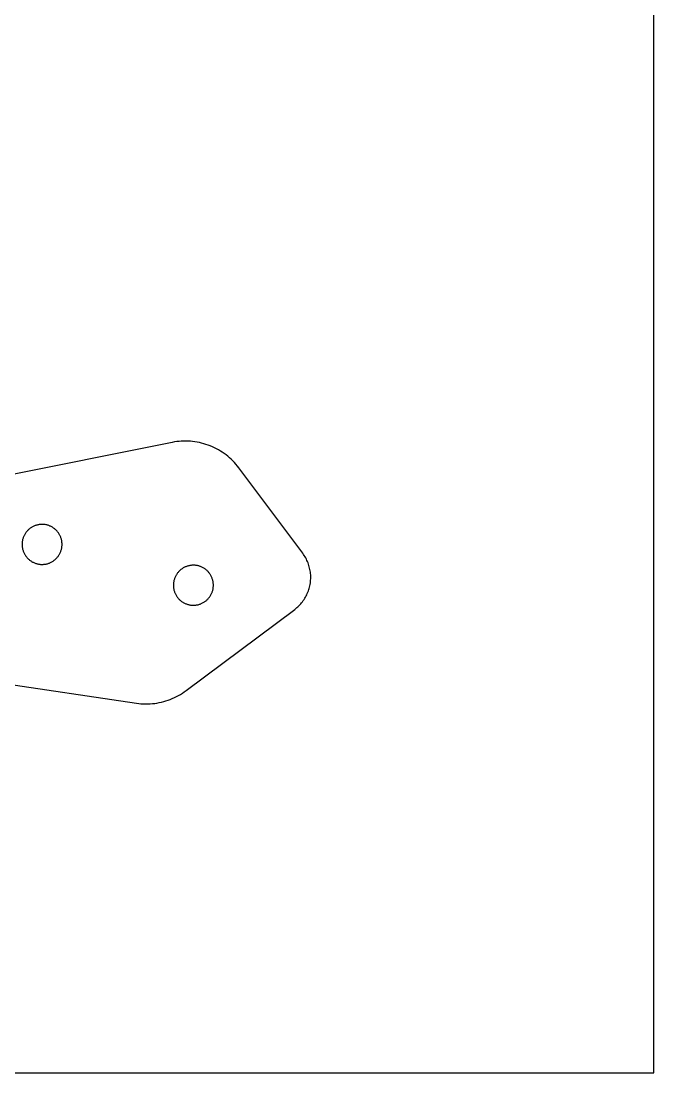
# Model space of a CAD drawing. Header units: millimetres. Extents: x 1015 to 1415, y -25 to 475.
# Drawn here: x 1368 to 1415.4, y -25.2 to 53.7 of the extents above; entities that cross this region are included whole.
import ezdxf

# ---------------------------------------------------------------- set-up
doc = ezdxf.new("R2010")
doc.units = ezdxf.units.MM
doc.header["$MEASUREMENT"] = 0
doc.layers.add('corte', color=1, linetype='Continuous', true_color=0xff0000)
doc.layers.add('Default', color=18, linetype='Continuous', true_color=0x000000)

msp = doc.modelspace()

# ---------------------------------------------------------------- linework, layer by layer
at = {"layer": 'corte', "linetype": 'Continuous', "lineweight": 25}
for p, q in [((1379.471, 22.106), (1379.303, 22.075)), ((1379.639, 22.131), (1379.471, 22.106)), ((1379.809, 22.151), (1379.639, 22.131)), ((1379.979, 22.164), (1379.809, 22.151)), ((1380.15, 22.172), (1379.979, 22.164)), ((1380.321, 22.174), (1380.15, 22.172)), ((1380.491, 22.17), (1380.321, 22.174)), ((1380.662, 22.16), (1380.491, 22.17)), ((1380.832, 22.144), (1380.662, 22.16)), ((1381.001, 22.123), (1380.832, 22.144)), ((1381.17, 22.095), (1381.001, 22.123)), ((1381.337, 22.063), (1381.17, 22.095)), ((1379.303, 22.075), (1351.863, 16.555)), ((1381.503, 22.024), (1381.337, 22.063)), ((1381.668, 21.98), (1381.503, 22.024)), ((1381.831, 21.93), (1381.668, 21.98)), ((1381.993, 21.874), (1381.831, 21.93)), ((1382.152, 21.813), (1381.993, 21.874)), ((1382.31, 21.747), (1382.152, 21.813)), ((1382.465, 21.675), (1382.31, 21.747)), ((1382.617, 21.598), (1382.465, 21.675)), ((1382.767, 21.516), (1382.617, 21.598)), ((1382.914, 21.429), (1382.767, 21.516)), ((1383.057, 21.337), (1382.914, 21.429)), ((1383.198, 21.24), (1383.057, 21.337)), ((1383.335, 21.139), (1383.198, 21.24)), ((1383.469, 21.032), (1383.335, 21.139)), ((1383.598, 20.921), (1383.469, 21.032)), ((1383.725, 20.806), (1383.598, 20.921)), ((1383.847, 20.687), (1383.725, 20.806)), ((1383.964, 20.563), (1383.847, 20.687)), ((1384.078, 20.436), (1383.964, 20.563)), ((1384.187, 20.305), (1384.078, 20.436)), ((1384.292, 20.17), (1384.187, 20.305)), ((1389.089, 13.76), (1384.292, 20.17)), ((1368.873, 15.773), (1368.827, 15.749)), ((1368.92, 15.795), (1368.873, 15.773)), ((1368.968, 15.816), (1368.92, 15.795)), ((1369.017, 15.835), (1368.968, 15.816)), ((1369.066, 15.852), (1369.017, 15.835)), ((1369.116, 15.868), (1369.066, 15.852)), ((1369.166, 15.882), (1369.116, 15.868)), ((1369.216, 15.894), (1369.166, 15.882)), ((1369.267, 15.904), (1369.216, 15.894)), ((1369.319, 15.913), (1369.267, 15.904)), ((1369.37, 15.92), (1369.319, 15.913)), ((1369.422, 15.925), (1369.37, 15.92)), ((1369.474, 15.928), (1369.422, 15.925)), ((1369.526, 15.929), (1369.474, 15.928)), ((1369.578, 15.929), (1369.526, 15.929)), ((1369.63, 15.927), (1369.578, 15.929)), ((1369.682, 15.923), (1369.63, 15.927)), ((1369.734, 15.917), (1369.682, 15.923)), ((1369.785, 15.909), (1369.734, 15.917)), ((1369.837, 15.9), (1369.785, 15.909)), ((1369.888, 15.888), (1369.837, 15.9)), ((1369.938, 15.875), (1369.888, 15.888)), ((1369.988, 15.861), (1369.938, 15.875)), ((1370.037, 15.844), (1369.988, 15.861)), ((1370.086, 15.826), (1370.037, 15.844)), ((1370.134, 15.806), (1370.086, 15.826)), ((1370.182, 15.785), (1370.134, 15.806)), ((1370.228, 15.762), (1370.182, 15.785)), ((1368.148, 14.988), (1368.129, 14.939)), ((1368.168, 15.036), (1368.148, 14.988)), ((1368.19, 15.083), (1368.168, 15.036)), ((1368.213, 15.129), (1368.19, 15.083)), ((1368.238, 15.175), (1368.213, 15.129)), ((1368.265, 15.22), (1368.238, 15.175)), ((1368.293, 15.264), (1368.265, 15.22)), ((1368.323, 15.306), (1368.293, 15.264)), ((1368.354, 15.348), (1368.323, 15.306)), ((1368.387, 15.389), (1368.354, 15.348)), ((1368.421, 15.428), (1368.387, 15.389)), ((1368.456, 15.466), (1368.421, 15.428)), ((1368.493, 15.503), (1368.456, 15.466)), ((1368.531, 15.539), (1368.493, 15.503)), ((1368.57, 15.573), (1368.531, 15.539)), ((1368.61, 15.606), (1368.57, 15.573)), ((1368.651, 15.638), (1368.61, 15.606)), ((1368.694, 15.668), (1368.651, 15.638)), ((1368.737, 15.697), (1368.694, 15.668)), ((1368.782, 15.724), (1368.737, 15.697)), ((1368.827, 15.749), (1368.782, 15.724)), ((1370.274, 15.737), (1370.228, 15.762)), ((1370.319, 15.711), (1370.274, 15.737)), ((1370.363, 15.683), (1370.319, 15.711)), ((1370.406, 15.654), (1370.363, 15.683)), ((1370.448, 15.623), (1370.406, 15.654)), ((1370.489, 15.591), (1370.448, 15.623)), ((1370.529, 15.557), (1370.489, 15.591)), ((1370.567, 15.522), (1370.529, 15.557)), ((1370.605, 15.486), (1370.567, 15.522)), ((1370.641, 15.448), (1370.605, 15.486)), ((1370.675, 15.409), (1370.641, 15.448)), ((1370.709, 15.369), (1370.675, 15.409)), ((1370.741, 15.328), (1370.709, 15.369)), ((1370.771, 15.286), (1370.741, 15.328)), ((1370.8, 15.243), (1370.771, 15.286)), ((1370.828, 15.198), (1370.8, 15.243)), ((1370.853, 15.153), (1370.828, 15.198)), ((1370.878, 15.107), (1370.853, 15.153)), ((1370.901, 15.06), (1370.878, 15.107)), ((1370.922, 15.013), (1370.901, 15.06)), ((1370.941, 14.964), (1370.922, 15.013)), ((1368.041, 14.481), (1368.04, 14.429)), ((1368.04, 14.429), (1368.041, 14.377)), ((1368.043, 14.533), (1368.041, 14.481)), ((1368.041, 14.377), (1368.043, 14.325)), ((1368.048, 14.585), (1368.043, 14.533)), ((1368.043, 14.325), (1368.048, 14.273)), ((1368.054, 14.636), (1368.048, 14.585)), ((1368.048, 14.273), (1368.054, 14.221)), ((1368.062, 14.688), (1368.054, 14.636)), ((1368.054, 14.221), (1368.062, 14.17)), ((1368.072, 14.739), (1368.062, 14.688)), ((1368.084, 14.79), (1368.072, 14.739)), ((1368.097, 14.84), (1368.084, 14.79)), ((1368.112, 14.89), (1368.097, 14.84)), ((1368.129, 14.939), (1368.112, 14.89)), ((1370.959, 14.916), (1370.941, 14.964)), ((1370.975, 14.866), (1370.959, 14.916)), ((1370.989, 14.816), (1370.975, 14.866)), ((1371.002, 14.765), (1370.989, 14.816)), ((1371.012, 14.714), (1371.002, 14.765)), ((1371.021, 14.663), (1371.012, 14.714)), ((1371.013, 14.145), (1371.022, 14.196)), ((1371.029, 14.612), (1371.021, 14.663)), ((1371.022, 14.196), (1371.029, 14.248)), ((1371.034, 14.56), (1371.029, 14.612)), ((1371.029, 14.248), (1371.034, 14.3)), ((1371.038, 14.508), (1371.034, 14.56)), ((1371.034, 14.3), (1371.038, 14.352)), ((1371.04, 14.456), (1371.038, 14.508)), ((1371.038, 14.352), (1371.04, 14.404)), ((1371.04, 14.404), (1371.04, 14.456)), ((1368.062, 14.17), (1368.072, 14.119)), ((1368.072, 14.119), (1368.084, 14.068)), ((1368.084, 14.068), (1368.097, 14.018)), ((1368.097, 14.018), (1368.113, 13.968)), ((1368.113, 13.968), (1368.129, 13.919)), ((1368.129, 13.919), (1368.148, 13.87)), ((1368.148, 13.87), (1368.168, 13.822)), ((1368.168, 13.822), (1368.19, 13.775)), ((1368.19, 13.775), (1368.214, 13.728)), ((1368.214, 13.728), (1368.239, 13.683)), ((1368.239, 13.683), (1368.265, 13.638)), ((1368.265, 13.638), (1368.294, 13.594)), ((1368.294, 13.594), (1368.323, 13.551)), ((1368.323, 13.551), (1368.355, 13.51)), ((1368.355, 13.51), (1368.387, 13.469)), ((1368.387, 13.469), (1368.421, 13.43)), ((1368.421, 13.43), (1368.457, 13.392)), ((1370.605, 13.374), (1370.641, 13.411)), ((1370.641, 13.411), (1370.676, 13.45)), ((1370.676, 13.45), (1370.709, 13.49)), ((1370.709, 13.49), (1370.741, 13.531)), ((1370.741, 13.531), (1370.772, 13.573)), ((1370.772, 13.573), (1370.801, 13.617)), ((1370.801, 13.617), (1370.828, 13.661)), ((1370.828, 13.661), (1370.854, 13.706)), ((1370.854, 13.706), (1370.878, 13.752)), ((1370.878, 13.752), (1370.901, 13.799)), ((1370.901, 13.799), (1370.922, 13.847)), ((1370.922, 13.847), (1370.941, 13.895)), ((1370.941, 13.895), (1370.959, 13.944)), ((1370.959, 13.944), (1370.975, 13.994)), ((1370.975, 13.994), (1370.989, 14.044)), ((1370.989, 14.044), (1371.002, 14.094)), ((1371.002, 14.094), (1371.013, 14.145)), ((1389.149, 13.677), (1389.089, 13.76)), ((1389.206, 13.592), (1389.149, 13.677)), ((1389.26, 13.505), (1389.206, 13.592)), ((1389.312, 13.417), (1389.26, 13.505)), ((1389.36, 13.326), (1389.312, 13.417)), ((1368.457, 13.392), (1368.493, 13.355)), ((1368.493, 13.355), (1368.531, 13.319)), ((1368.531, 13.319), (1368.57, 13.285)), ((1368.57, 13.285), (1368.611, 13.252)), ((1368.611, 13.252), (1368.652, 13.22)), ((1368.652, 13.22), (1368.695, 13.19)), ((1368.695, 13.19), (1368.738, 13.161)), ((1368.738, 13.161), (1368.783, 13.134)), ((1368.783, 13.134), (1368.828, 13.109)), ((1368.828, 13.109), (1368.874, 13.085)), ((1368.874, 13.085), (1368.921, 13.063)), ((1368.921, 13.063), (1368.969, 13.042)), ((1368.969, 13.042), (1369.018, 13.023)), ((1369.018, 13.023), (1369.067, 13.006)), ((1369.067, 13.006), (1369.116, 12.99)), ((1369.116, 12.99), (1369.167, 12.976)), ((1369.167, 12.976), (1369.217, 12.964)), ((1369.217, 12.964), (1369.268, 12.954)), ((1369.268, 12.954), (1369.32, 12.946)), ((1369.32, 12.946), (1369.371, 12.939)), ((1369.371, 12.939), (1369.423, 12.934)), ((1369.423, 12.934), (1369.475, 12.931)), ((1369.475, 12.931), (1369.527, 12.929)), ((1369.527, 12.929), (1369.579, 12.93)), ((1369.579, 12.93), (1369.631, 12.932)), ((1369.631, 12.932), (1369.683, 12.936)), ((1369.683, 12.936), (1369.735, 12.942)), ((1369.735, 12.942), (1369.786, 12.95)), ((1369.786, 12.95), (1369.838, 12.959)), ((1369.838, 12.959), (1369.888, 12.97)), ((1369.888, 12.97), (1369.939, 12.983)), ((1369.939, 12.983), (1369.989, 12.998)), ((1369.989, 12.998), (1370.038, 13.015)), ((1370.038, 13.015), (1370.087, 13.033)), ((1370.087, 13.033), (1370.135, 13.053)), ((1370.135, 13.053), (1370.183, 13.074)), ((1370.183, 13.074), (1370.229, 13.097)), ((1370.229, 13.097), (1370.275, 13.122)), ((1370.275, 13.122), (1370.32, 13.148)), ((1370.32, 13.148), (1370.364, 13.176)), ((1370.364, 13.176), (1370.407, 13.205)), ((1370.407, 13.205), (1370.449, 13.236)), ((1370.449, 13.236), (1370.49, 13.269)), ((1370.49, 13.269), (1370.53, 13.302)), ((1370.53, 13.302), (1370.568, 13.337)), ((1370.568, 13.337), (1370.605, 13.374)), ((1380.084, 12.636), (1380.041, 12.607)), ((1380.129, 12.663), (1380.084, 12.636)), ((1380.174, 12.688), (1380.129, 12.663)), ((1380.22, 12.712), (1380.174, 12.688)), ((1380.268, 12.735), (1380.22, 12.712)), ((1380.315, 12.755), (1380.268, 12.735)), ((1380.364, 12.774), (1380.315, 12.755)), ((1380.413, 12.791), (1380.364, 12.774)), ((1380.463, 12.807), (1380.413, 12.791)), ((1380.513, 12.821), (1380.463, 12.807)), ((1380.563, 12.833), (1380.513, 12.821)), ((1380.614, 12.843), (1380.563, 12.833)), ((1380.666, 12.852), (1380.614, 12.843)), ((1380.717, 12.859), (1380.666, 12.852)), ((1380.769, 12.864), (1380.717, 12.859)), ((1380.821, 12.867), (1380.769, 12.864)), ((1380.873, 12.868), (1380.821, 12.867)), ((1380.925, 12.868), (1380.873, 12.868)), ((1380.977, 12.866), (1380.925, 12.868)), ((1381.029, 12.862), (1380.977, 12.866)), ((1381.081, 12.856), (1381.029, 12.862)), ((1381.133, 12.848), (1381.081, 12.856)), ((1381.184, 12.839), (1381.133, 12.848)), ((1381.235, 12.827), (1381.184, 12.839)), ((1381.285, 12.814), (1381.235, 12.827)), ((1381.335, 12.8), (1381.285, 12.814)), ((1381.384, 12.783), (1381.335, 12.8)), ((1381.433, 12.765), (1381.384, 12.783)), ((1381.481, 12.745), (1381.433, 12.765)), ((1381.529, 12.724), (1381.481, 12.745)), ((1381.575, 12.701), (1381.529, 12.724)), ((1381.621, 12.676), (1381.575, 12.701)), ((1381.666, 12.65), (1381.621, 12.676)), ((1381.71, 12.622), (1381.666, 12.65)), ((1381.753, 12.593), (1381.71, 12.622)), ((1389.405, 13.234), (1389.36, 13.326)), ((1389.446, 13.141), (1389.405, 13.234)), ((1389.485, 13.046), (1389.446, 13.141)), ((1389.52, 12.95), (1389.485, 13.046)), ((1389.552, 12.852), (1389.52, 12.95)), ((1389.581, 12.754), (1389.552, 12.852)), ((1389.606, 12.655), (1389.581, 12.754)), ((1389.628, 12.555), (1389.606, 12.655)), ((1379.459, 11.829), (1379.444, 11.779)), ((1379.476, 11.878), (1379.459, 11.829)), ((1379.495, 11.927), (1379.476, 11.878)), ((1379.515, 11.975), (1379.495, 11.927)), ((1379.537, 12.022), (1379.515, 11.975)), ((1379.56, 12.069), (1379.537, 12.022)), ((1379.585, 12.114), (1379.56, 12.069)), ((1379.612, 12.159), (1379.585, 12.114)), ((1379.64, 12.203), (1379.612, 12.159)), ((1379.67, 12.245), (1379.64, 12.203)), ((1379.701, 12.287), (1379.67, 12.245)), ((1379.734, 12.328), (1379.701, 12.287)), ((1379.768, 12.367), (1379.734, 12.328)), ((1379.803, 12.405), (1379.768, 12.367)), ((1379.84, 12.442), (1379.803, 12.405)), ((1379.878, 12.478), (1379.84, 12.442)), ((1379.917, 12.512), (1379.878, 12.478)), ((1379.957, 12.545), (1379.917, 12.512)), ((1379.998, 12.577), (1379.957, 12.545)), ((1380.041, 12.607), (1379.998, 12.577)), ((1381.795, 12.562), (1381.753, 12.593)), ((1381.836, 12.53), (1381.795, 12.562)), ((1381.876, 12.496), (1381.836, 12.53)), ((1381.914, 12.461), (1381.876, 12.496)), ((1381.952, 12.425), (1381.914, 12.461)), ((1381.988, 12.387), (1381.952, 12.425)), ((1382.022, 12.348), (1381.988, 12.387)), ((1382.056, 12.308), (1382.022, 12.348)), ((1382.088, 12.267), (1382.056, 12.308)), ((1382.118, 12.225), (1382.088, 12.267)), ((1382.147, 12.182), (1382.118, 12.225)), ((1382.175, 12.137), (1382.147, 12.182)), ((1382.201, 12.092), (1382.175, 12.137)), ((1382.225, 12.046), (1382.201, 12.092)), ((1382.248, 11.999), (1382.225, 12.046)), ((1382.269, 11.952), (1382.248, 11.999)), ((1382.288, 11.903), (1382.269, 11.952)), ((1382.306, 11.855), (1382.288, 11.903)), ((1382.322, 11.805), (1382.306, 11.855)), ((1389.647, 12.454), (1389.628, 12.555)), ((1389.662, 12.353), (1389.647, 12.454)), ((1389.673, 12.251), (1389.662, 12.353)), ((1389.682, 12.149), (1389.673, 12.251)), ((1389.679, 11.739), (1389.685, 11.841)), ((1389.686, 12.046), (1389.682, 12.149)), ((1389.685, 11.841), (1389.687, 11.944)), ((1389.687, 11.944), (1389.686, 12.046)), ((1379.388, 11.42), (1379.387, 11.368)), ((1379.387, 11.368), (1379.388, 11.316)), ((1379.39, 11.472), (1379.388, 11.42)), ((1379.388, 11.316), (1379.39, 11.264)), ((1379.395, 11.524), (1379.39, 11.472)), ((1379.39, 11.264), (1379.395, 11.212)), ((1379.401, 11.575), (1379.395, 11.524)), ((1379.395, 11.212), (1379.401, 11.16)), ((1379.409, 11.627), (1379.401, 11.575)), ((1379.401, 11.16), (1379.409, 11.109)), ((1379.419, 11.678), (1379.409, 11.627)), ((1379.409, 11.109), (1379.419, 11.058)), ((1379.431, 11.729), (1379.419, 11.678)), ((1379.419, 11.058), (1379.431, 11.007)), ((1379.444, 11.779), (1379.431, 11.729)), ((1382.336, 11.755), (1382.322, 11.805)), ((1382.349, 11.704), (1382.336, 11.755)), ((1382.359, 11.653), (1382.349, 11.704)), ((1382.349, 11.033), (1382.36, 11.084)), ((1382.368, 11.602), (1382.359, 11.653)), ((1382.36, 11.084), (1382.369, 11.135)), ((1382.376, 11.551), (1382.368, 11.602)), ((1382.369, 11.135), (1382.376, 11.187)), ((1382.381, 11.499), (1382.376, 11.551)), ((1382.376, 11.187), (1382.381, 11.239)), ((1382.385, 11.447), (1382.381, 11.499)), ((1382.381, 11.239), (1382.385, 11.291)), ((1382.387, 11.395), (1382.385, 11.447)), ((1382.385, 11.291), (1382.387, 11.343)), ((1382.387, 11.343), (1382.387, 11.395)), ((1389.541, 11.037), (1389.571, 11.135)), ((1389.571, 11.135), (1389.598, 11.234)), ((1389.598, 11.234), (1389.621, 11.334)), ((1389.621, 11.334), (1389.64, 11.434)), ((1389.64, 11.434), (1389.657, 11.536)), ((1389.657, 11.536), (1389.67, 11.637)), ((1389.67, 11.637), (1389.679, 11.739)), ((1379.431, 11.007), (1379.444, 10.957)), ((1379.444, 10.957), (1379.46, 10.907)), ((1379.46, 10.907), (1379.476, 10.858)), ((1379.476, 10.858), (1379.495, 10.809)), ((1379.495, 10.809), (1379.515, 10.761)), ((1379.515, 10.761), (1379.537, 10.714)), ((1379.537, 10.714), (1379.561, 10.667)), ((1379.561, 10.667), (1379.586, 10.622)), ((1379.586, 10.622), (1379.613, 10.577)), ((1379.613, 10.577), (1379.641, 10.533)), ((1379.641, 10.533), (1379.67, 10.49)), ((1379.67, 10.49), (1379.702, 10.449)), ((1379.702, 10.449), (1379.734, 10.408)), ((1379.734, 10.408), (1379.768, 10.369)), ((1379.768, 10.369), (1379.804, 10.331)), ((1379.804, 10.331), (1379.84, 10.294)), ((1379.84, 10.294), (1379.878, 10.258)), ((1379.878, 10.258), (1379.917, 10.224)), ((1381.877, 10.241), (1381.915, 10.276)), ((1381.915, 10.276), (1381.952, 10.313)), ((1381.952, 10.313), (1381.988, 10.35)), ((1381.988, 10.35), (1382.023, 10.389)), ((1382.023, 10.389), (1382.056, 10.429)), ((1382.056, 10.429), (1382.088, 10.47)), ((1382.088, 10.47), (1382.119, 10.513)), ((1382.119, 10.513), (1382.148, 10.556)), ((1382.148, 10.556), (1382.175, 10.6)), ((1382.175, 10.6), (1382.201, 10.645)), ((1382.201, 10.645), (1382.225, 10.691)), ((1382.225, 10.691), (1382.248, 10.738)), ((1382.248, 10.738), (1382.269, 10.786)), ((1382.269, 10.786), (1382.288, 10.834)), ((1382.288, 10.834), (1382.306, 10.883)), ((1382.306, 10.883), (1382.322, 10.933)), ((1382.322, 10.933), (1382.336, 10.983)), ((1382.336, 10.983), (1382.349, 11.033)), ((1389.127, 10.217), (1389.186, 10.302)), ((1389.186, 10.302), (1389.241, 10.388)), ((1389.241, 10.388), (1389.293, 10.476)), ((1389.293, 10.476), (1389.342, 10.566)), ((1389.342, 10.566), (1389.388, 10.657)), ((1389.388, 10.657), (1389.431, 10.75)), ((1389.431, 10.75), (1389.471, 10.845)), ((1389.471, 10.845), (1389.508, 10.94)), ((1389.508, 10.94), (1389.541, 11.037)), ((1379.917, 10.224), (1379.958, 10.191)), ((1379.958, 10.191), (1379.999, 10.159)), ((1379.999, 10.159), (1380.042, 10.129)), ((1380.042, 10.129), (1380.085, 10.1)), ((1380.085, 10.1), (1380.13, 10.073)), ((1380.13, 10.073), (1380.175, 10.048)), ((1380.175, 10.048), (1380.221, 10.024)), ((1380.221, 10.024), (1380.268, 10.002)), ((1380.268, 10.002), (1380.316, 9.981)), ((1380.316, 9.981), (1380.365, 9.962)), ((1380.348, 3.47), (1388.485, 9.561)), ((1380.365, 9.962), (1380.414, 9.945)), ((1380.414, 9.945), (1380.464, 9.929)), ((1380.464, 9.929), (1380.514, 9.915)), ((1380.514, 9.915), (1380.564, 9.903)), ((1380.564, 9.903), (1380.615, 9.893)), ((1380.615, 9.893), (1380.667, 9.885)), ((1380.667, 9.885), (1380.718, 9.878)), ((1380.718, 9.878), (1380.77, 9.873)), ((1380.77, 9.873), (1380.822, 9.87)), ((1380.822, 9.87), (1380.874, 9.868)), ((1380.874, 9.868), (1380.926, 9.869)), ((1380.926, 9.869), (1380.978, 9.871)), ((1380.978, 9.871), (1381.03, 9.875)), ((1381.03, 9.875), (1381.082, 9.881)), ((1381.082, 9.881), (1381.133, 9.889)), ((1381.133, 9.889), (1381.185, 9.898)), ((1381.185, 9.898), (1381.236, 9.909)), ((1381.236, 9.909), (1381.286, 9.922)), ((1381.286, 9.922), (1381.336, 9.937)), ((1381.336, 9.937), (1381.385, 9.954)), ((1381.385, 9.954), (1381.434, 9.972)), ((1381.434, 9.972), (1381.482, 9.992)), ((1381.482, 9.992), (1381.53, 10.013)), ((1381.53, 10.013), (1381.576, 10.036)), ((1381.576, 10.036), (1381.622, 10.061)), ((1381.622, 10.061), (1381.667, 10.087)), ((1381.667, 10.087), (1381.711, 10.115)), ((1381.711, 10.115), (1381.754, 10.144)), ((1381.754, 10.144), (1381.796, 10.175)), ((1381.796, 10.175), (1381.837, 10.208)), ((1381.837, 10.208), (1381.877, 10.241)), ((1388.485, 9.561), (1388.566, 9.624)), ((1388.566, 9.624), (1388.645, 9.689)), ((1388.645, 9.689), (1388.721, 9.757)), ((1388.721, 9.757), (1388.795, 9.828)), ((1388.795, 9.828), (1388.867, 9.901)), ((1388.867, 9.901), (1388.936, 9.977)), ((1388.936, 9.977), (1389.003, 10.055)), ((1389.003, 10.055), (1389.066, 10.135)), ((1389.066, 10.135), (1389.127, 10.217)), ((1351.619, 6.25), (1376.615, 2.528)), ((1379.771, 3.097), (1379.92, 3.183)), ((1379.92, 3.183), (1380.066, 3.274)), ((1380.066, 3.274), (1380.208, 3.37)), ((1380.208, 3.37), (1380.348, 3.47)), ((1376.615, 2.528), (1376.785, 2.505)), ((1376.785, 2.505), (1376.956, 2.489)), ((1376.956, 2.489), (1377.128, 2.478)), ((1377.128, 2.478), (1377.3, 2.473)), ((1377.3, 2.473), (1377.471, 2.475)), ((1377.471, 2.475), (1377.643, 2.482)), ((1377.643, 2.482), (1377.814, 2.495)), ((1377.814, 2.495), (1377.985, 2.513)), ((1377.985, 2.513), (1378.155, 2.538)), ((1378.155, 2.538), (1378.324, 2.569)), ((1378.324, 2.569), (1378.492, 2.605)), ((1378.492, 2.605), (1378.659, 2.647)), ((1378.659, 2.647), (1378.824, 2.695)), ((1378.824, 2.695), (1378.987, 2.748)), ((1378.987, 2.748), (1379.149, 2.807)), ((1379.149, 2.807), (1379.308, 2.872)), ((1379.308, 2.872), (1379.465, 2.942)), ((1379.465, 2.942), (1379.619, 3.017)), ((1379.619, 3.017), (1379.771, 3.097))]:
    msp.add_line(p, q, dxfattribs=at)
at = {"layer": 'Default'}
for p, q in [((1415.423, -25.195), (1415.423, 474.805)), ((1015.423, -25.195), (1415.423, -25.195))]:
    msp.add_line(p, q, dxfattribs=at)

doc.saveas('drawing.dxf')
